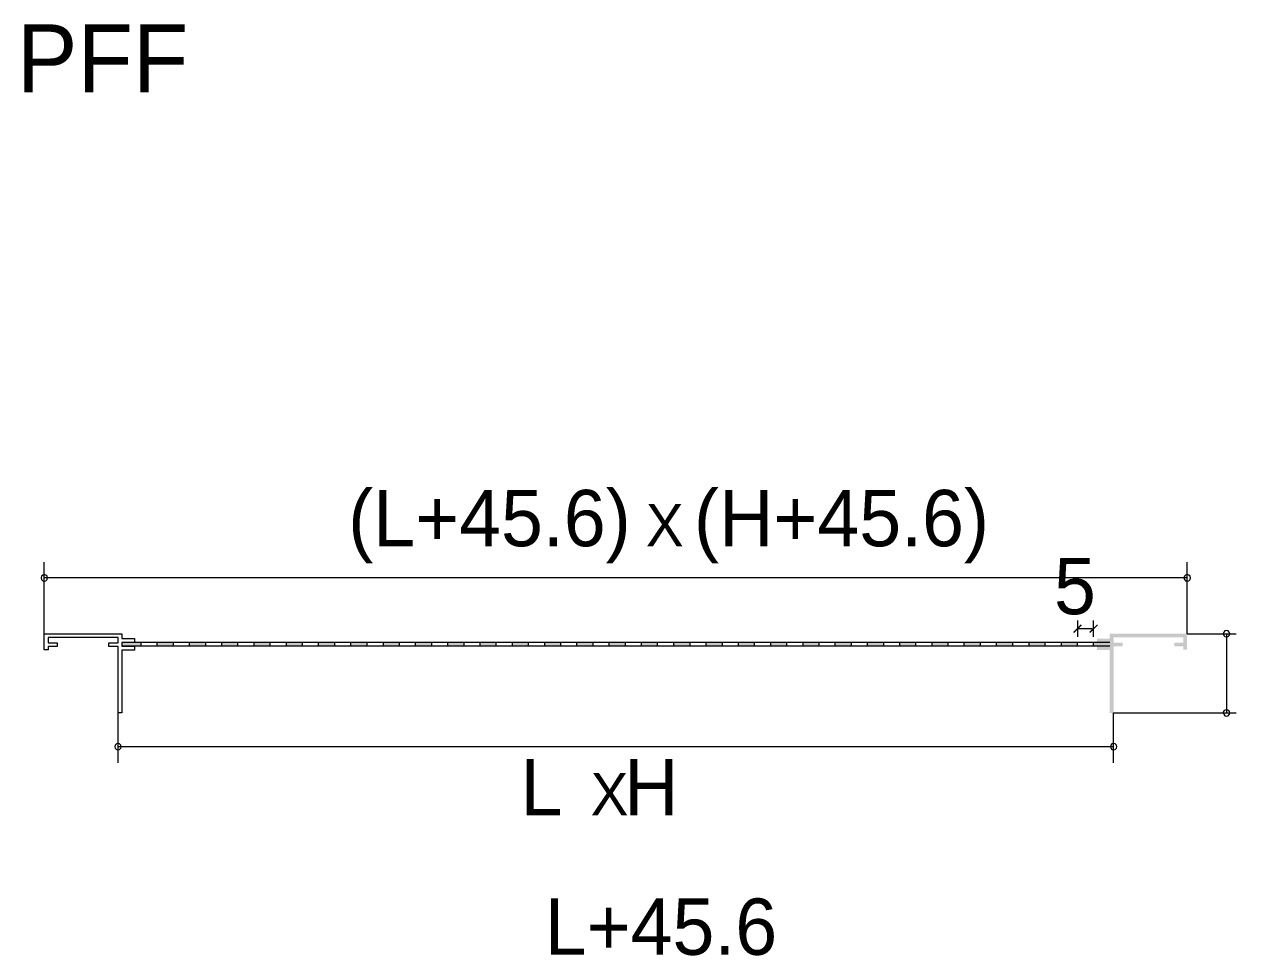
# Model space of a CAD drawing. Extents: x 0 to 248, y -13 to 228.
# Drawn here: x 21.4 to 146.1, y 132.8 to 228 of the extents above; entities that cross this region are included whole.
import ezdxf

# ---------------------------------------------------------------- set-up
doc = ezdxf.new("R2010")
doc.units = 0
for name, color, linetype in [('FILL', 8, 'Continuous'), ('GEOMETRY', 7, 'Continuous'), ('TEXT', 7, 'Continuous')]:
    doc.layers.add(name, color=color, linetype=linetype)

msp = doc.modelspace()

# ---------------------------------------------------------------- hatches: boundary and pattern name
at = {"layer": 'FILL'}
for points in [[(128.64, 165.86), (128.73, 165.75), (129.43, 166.64)], [(128.73, 165.75), (129.54, 166.56), (129.43, 166.64)], [(130.29, 165.86), (130.38, 165.75), (131.08, 166.64)], [(130.38, 165.75), (131.19, 166.56), (131.08, 166.64)], [(31.35, 164.8), (31.35, 164.4), (33.33, 164.8)], [(31.35, 164.41), (33.33, 164.41), (33.33, 164.8)], [(34.98, 164.8), (34.98, 164.4), (36.63, 164.8)], [(34.98, 164.41), (36.63, 164.41), (36.63, 164.8)], [(38.28, 164.8), (38.28, 164.4), (39.93, 164.8)], [(38.28, 164.41), (39.93, 164.41), (39.93, 164.8)], [(41.58, 164.8), (41.58, 164.4), (43.23, 164.8)], [(41.58, 164.41), (43.23, 164.41), (43.23, 164.8)], [(44.88, 164.8), (44.88, 164.4), (46.53, 164.8)], [(44.88, 164.41), (46.53, 164.41), (46.53, 164.8)], [(48.18, 164.8), (48.18, 164.4), (49.83, 164.8)], [(48.18, 164.41), (49.83, 164.41), (49.83, 164.8)], [(51.48, 164.8), (51.48, 164.4), (53.13, 164.8)], [(51.48, 164.41), (53.13, 164.41), (53.13, 164.8)], [(54.78, 164.8), (54.78, 164.4), (56.43, 164.8)], [(54.78, 164.41), (56.43, 164.41), (56.43, 164.8)], [(58.1, 164.8), (58.1, 164.4), (59.75, 164.8)], [(58.1, 164.41), (59.75, 164.41), (59.75, 164.8)], [(61.4, 164.8), (61.4, 164.4), (63.05, 164.8)], [(61.4, 164.41), (63.05, 164.41), (63.05, 164.8)], [(64.7, 164.8), (64.7, 164.4), (66.35, 164.8)], [(64.7, 164.41), (66.35, 164.41), (66.35, 164.8)], [(68, 164.8), (68, 164.4), (69.65, 164.8)], [(68, 164.41), (69.65, 164.41), (69.65, 164.8)], [(71.3, 164.8), (71.3, 164.4), (72.95, 164.8)], [(71.3, 164.41), (72.95, 164.41), (72.95, 164.8)], [(74.6, 164.8), (74.6, 164.4), (76.25, 164.8)], [(74.6, 164.41), (76.25, 164.41), (76.25, 164.8)], [(77.9, 164.8), (77.9, 164.4), (79.55, 164.8)], [(77.9, 164.41), (79.55, 164.41), (79.55, 164.8)], [(81.2, 164.8), (81.2, 164.4), (82.85, 164.8)], [(81.2, 164.41), (82.85, 164.41), (82.85, 164.8)], [(84.5, 164.8), (84.5, 164.4), (86.15, 164.8)], [(84.5, 164.41), (86.15, 164.41), (86.15, 164.8)], [(87.8, 164.8), (87.8, 164.4), (89.47, 164.8)], [(87.8, 164.41), (89.47, 164.41), (89.47, 164.8)], [(91.12, 164.8), (91.12, 164.4), (92.77, 164.8)], [(91.12, 164.41), (92.77, 164.41), (92.77, 164.8)], [(94.42, 164.8), (94.42, 164.4), (96.07, 164.8)], [(94.42, 164.41), (96.07, 164.41), (96.07, 164.8)], [(97.72, 164.8), (97.72, 164.4), (99.37, 164.8)], [(97.72, 164.41), (99.37, 164.41), (99.37, 164.8)], [(101.02, 164.8), (101.02, 164.4), (102.67, 164.8)], [(101.02, 164.41), (102.67, 164.41), (102.67, 164.8)], [(104.32, 164.8), (104.32, 164.4), (105.97, 164.8)], [(104.32, 164.41), (105.97, 164.41), (105.97, 164.8)], [(107.62, 164.8), (107.62, 164.4), (109.27, 164.8)], [(107.62, 164.41), (109.27, 164.41), (109.27, 164.8)], [(110.92, 164.8), (110.92, 164.4), (112.57, 164.8)], [(110.92, 164.41), (112.57, 164.41), (112.57, 164.8)], [(114.22, 164.8), (114.22, 164.4), (115.87, 164.8)], [(114.22, 164.41), (115.87, 164.41), (115.87, 164.8)], [(117.51, 164.8), (117.51, 164.4), (119.17, 164.8)], [(117.51, 164.41), (119.17, 164.41), (119.17, 164.8)], [(120.81, 164.8), (120.81, 164.4), (122.49, 164.8)], [(120.81, 164.41), (122.49, 164.41), (122.49, 164.8)], [(124.14, 164.8), (124.14, 164.4), (125.79, 164.8)], [(124.14, 164.41), (125.79, 164.41), (125.79, 164.8)], [(127.44, 164.8), (127.44, 164.4), (129.09, 164.8)], [(127.44, 164.41), (129.09, 164.41), (129.09, 164.8)], [(130.74, 164.8), (130.74, 164.4), (132.39, 164.8)], [(130.74, 164.41), (132.39, 164.41), (132.39, 164.8)], [(132.78, 157.58), (132.78, 164.38), (133.7, 164.38), (133.7, 164.77), (132.78, 164.77), (132.78, 165.3), (139.91, 165.3), (139.91, 164.77), (138.99, 164.77), (138.99, 164.38), (139.91, 164.38), (139.91, 164.04), (140.3, 164.04), (140.3, 165.69), (132.39, 165.69), (132.39, 165.19), (131.08, 165.19), (131.08, 164.8), (132.39, 164.8), (132.39, 164.41), (131.08, 164.41), (131.08, 164.01), (132.39, 164.01), (132.39, 157.58)]]:
    msp.add_hatch(color=7, dxfattribs=at).paths.add_polyline_path(points)

# ---------------------------------------------------------------- linework, layer by layer
at = {"layer": 'GEOMETRY', "lineweight": 13}
for points in [[(23.41, 165.69), (23.41, 172.99)], [(140.3, 165.69), (140.3, 172.99)], [(140.3, 171.39), (23.41, 171.39)], [(129.09, 167.03), (129.09, 165.38)], [(130.6, 166.19), (129.2, 166.19)], [(130.74, 165.38), (130.74, 167.03)], [(23.41, 164.41), (23.41, 164.8)], [(132.39, 164.8), (31.35, 164.8)], [(33.33, 164.41), (33.33, 164.8)], [(34.98, 164.41), (34.98, 164.8)], [(36.63, 164.41), (36.63, 164.8)], [(38.28, 164.41), (38.28, 164.8)], [(39.93, 164.41), (39.93, 164.8)], [(41.58, 164.41), (41.58, 164.8)], [(43.23, 164.41), (43.23, 164.8)], [(44.88, 164.41), (44.88, 164.8)], [(46.53, 164.41), (46.53, 164.8)], [(48.18, 164.41), (48.18, 164.8)], [(49.83, 164.41), (49.83, 164.8)], [(51.48, 164.41), (51.48, 164.8)], [(53.13, 164.41), (53.13, 164.8)], [(54.78, 164.41), (54.78, 164.8)], [(56.43, 164.41), (56.43, 164.8)], [(58.1, 164.41), (58.1, 164.8)], [(59.75, 164.41), (59.75, 164.8)], [(61.4, 164.41), (61.4, 164.8)], [(63.05, 164.41), (63.05, 164.8)], [(64.7, 164.41), (64.7, 164.8)], [(66.35, 164.41), (66.35, 164.8)], [(68, 164.41), (68, 164.8)], [(69.65, 164.41), (69.65, 164.8)], [(71.3, 164.41), (71.3, 164.8)], [(72.95, 164.41), (72.95, 164.8)], [(74.6, 164.41), (74.6, 164.8)], [(76.25, 164.41), (76.25, 164.8)], [(77.9, 164.41), (77.9, 164.8)], [(79.55, 164.41), (79.55, 164.8)], [(81.2, 164.41), (81.2, 164.8)], [(82.85, 164.41), (82.85, 164.8)], [(84.5, 164.41), (84.5, 164.8)], [(86.15, 164.41), (86.15, 164.8)], [(87.8, 164.41), (87.8, 164.8)], [(89.47, 164.41), (89.47, 164.8)], [(91.12, 164.41), (91.12, 164.8)], [(92.77, 164.41), (92.77, 164.8)], [(94.42, 164.41), (94.42, 164.8)], [(96.07, 164.41), (96.07, 164.8)], [(97.72, 164.41), (97.72, 164.8)], [(99.37, 164.41), (99.37, 164.8)], [(101.02, 164.41), (101.02, 164.8)], [(102.67, 164.41), (102.67, 164.8)], [(104.32, 164.41), (104.32, 164.8)], [(105.97, 164.41), (105.97, 164.8)], [(107.62, 164.41), (107.62, 164.8)], [(109.27, 164.41), (109.27, 164.8)], [(110.92, 164.41), (110.92, 164.8)], [(112.57, 164.41), (112.57, 164.8)], [(114.22, 164.41), (114.22, 164.8)], [(115.87, 164.41), (115.87, 164.8)], [(117.51, 164.41), (117.51, 164.8)], [(119.16, 164.41), (119.16, 164.8)], [(120.81, 164.41), (120.81, 164.8)], [(122.49, 164.41), (122.49, 164.8)], [(124.14, 164.41), (124.14, 164.8)], [(125.79, 164.41), (125.79, 164.8)], [(127.44, 164.41), (127.44, 164.8)], [(129.09, 164.41), (129.09, 164.8)], [(130.74, 164.41), (130.74, 164.8)], [(140.3, 165.69), (145.33, 165.69)], [(144.33, 165.69), (144.33, 157.58)], [(132.39, 164.41), (31.35, 164.41)], [(30.96, 152.47), (30.96, 157.58)], [(132.78, 157.58), (145.33, 157.58)], [(132.78, 152.47), (132.78, 157.58)], [(132.78, 154.12), (30.96, 154.12)]]:
    msp.add_lwpolyline(points, dxfattribs=at)
for points in [[(23.41, 171.06), (23.58, 171.09), (23.71, 171.23), (23.74, 171.39), (23.71, 171.56), (23.58, 171.67), (23.41, 171.73), (23.27, 171.67), (23.13, 171.56), (23.1, 171.39), (23.13, 171.23), (23.27, 171.09), (23.41, 171.06)], [(140.3, 171.06), (140.47, 171.09), (140.61, 171.23), (140.64, 171.39), (140.61, 171.56), (140.47, 171.67), (140.3, 171.73), (140.13, 171.67), (140.02, 171.56), (139.97, 171.39), (140.02, 171.23), (140.13, 171.09), (140.3, 171.06)], [(144.33, 165.36), (144.49, 165.41), (144.61, 165.52), (144.66, 165.69), (144.61, 165.86), (144.49, 165.97), (144.33, 166.03), (144.16, 165.97), (144.05, 165.86), (143.99, 165.69), (144.05, 165.52), (144.16, 165.41), (144.33, 165.36)], [(30.96, 157.58), (30.96, 164.38), (30.03, 164.38), (30.03, 164.77), (30.96, 164.77), (30.96, 165.3), (23.83, 165.3), (23.83, 164.77), (24.75, 164.77), (24.75, 164.38), (23.83, 164.38), (23.83, 164.04), (23.41, 164.04), (23.41, 165.69), (31.35, 165.69), (31.35, 165.19), (32.66, 165.19), (32.66, 164.8), (31.35, 164.8), (31.35, 164.41), (32.66, 164.41), (32.66, 164.01), (31.35, 164.01), (31.35, 157.58), (30.96, 157.58)], [(144.33, 157.25), (144.49, 157.28), (144.62, 157.46), (144.66, 157.61), (144.64, 157.73), (144.56, 157.82), (144.45, 157.87), (144.33, 157.89), (144.2, 157.87), (144.1, 157.82), (144.02, 157.74), (143.99, 157.62), (144.04, 157.46), (144.16, 157.28), (144.33, 157.25)], [(30.96, 153.81), (31.12, 153.83), (31.24, 153.98), (31.29, 154.12), (31.24, 154.28), (31.12, 154.42), (30.96, 154.45), (30.79, 154.42), (30.68, 154.28), (30.62, 154.12), (30.68, 153.98), (30.79, 153.83), (30.96, 153.81)], [(132.78, 153.81), (132.95, 153.83), (133.06, 153.98), (133.12, 154.12), (133.06, 154.28), (132.95, 154.42), (132.78, 154.45), (132.61, 154.42), (132.5, 154.28), (132.45, 154.12), (132.5, 153.98), (132.61, 153.83), (132.78, 153.81)]]:
    msp.add_lwpolyline(points, close=True, dxfattribs=at)

# ---------------------------------------------------------------- texts
at = {"layer": 'TEXT'}
for s, height, p in [('PFF                                                                  PFDD', 6.9362, (20.62, 221.06)), ('(L+45.6)', 5.76, (54.5, 174.63)), ('(H+45.6)', 5.76, (89.86, 174.63)), ('X', 4.32, (84.95, 174.63)), ('5', 5.76, (126.68, 167.68)), ('L', 5.76, (72.13, 147.13)), ('H', 5.76, (82.73, 147.13)), ('X', 4.32, (79.3, 147.13)), ('L+45.6', 5.76, (74.6, 132.85))]:
    msp.add_text(s, height=height, dxfattribs=at).set_placement(p)

doc.saveas('drawing.dxf')
